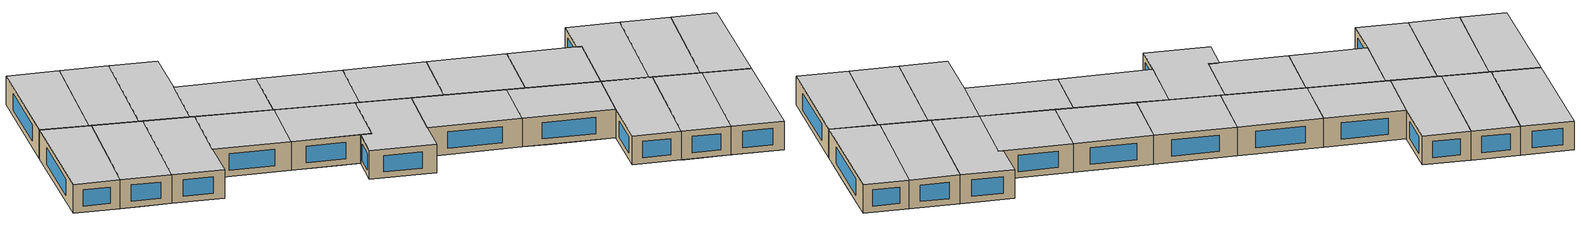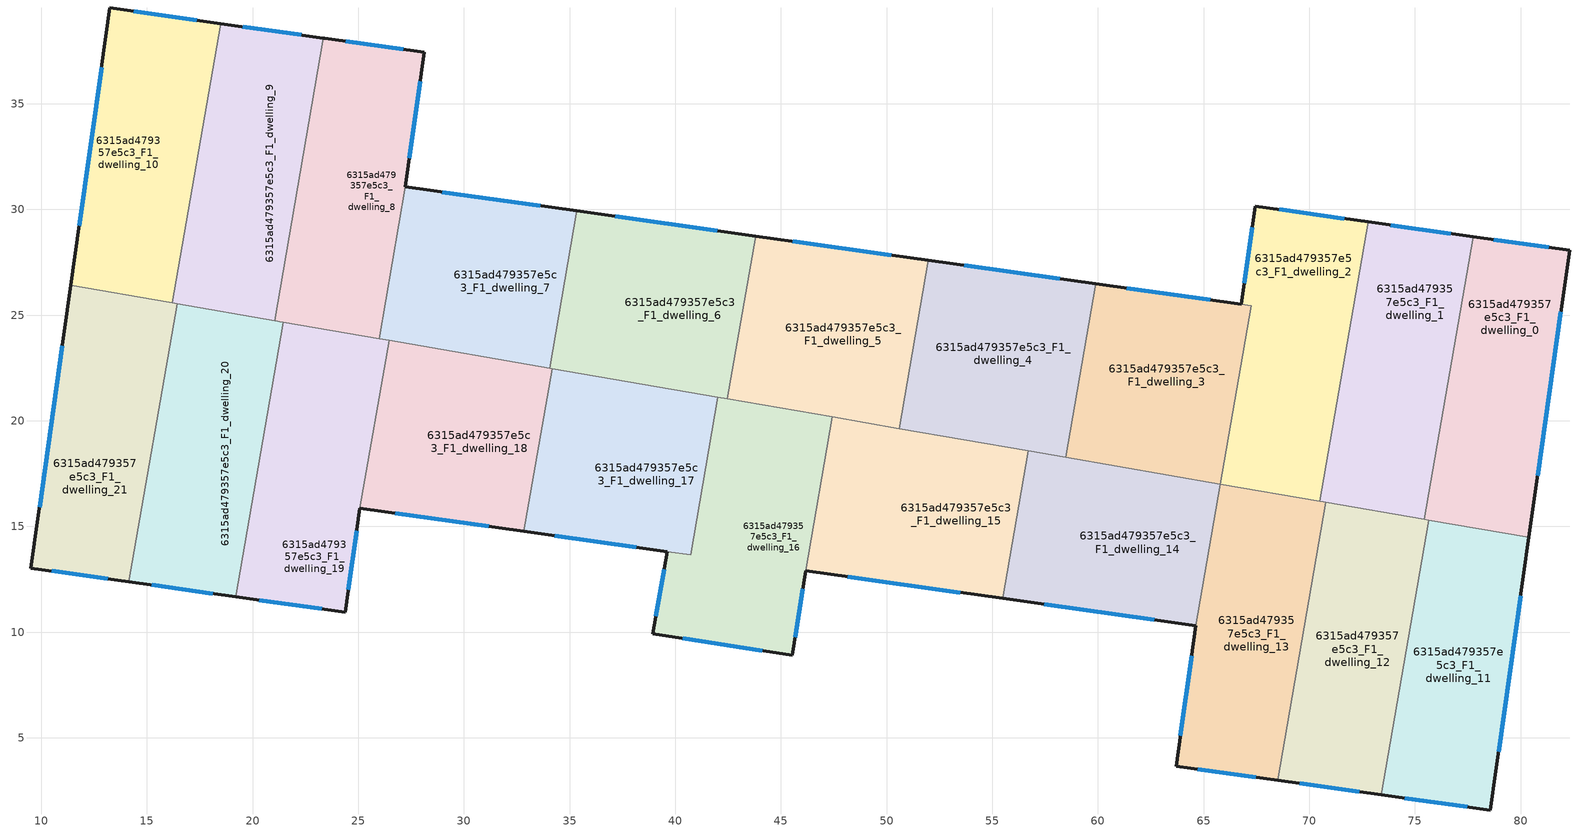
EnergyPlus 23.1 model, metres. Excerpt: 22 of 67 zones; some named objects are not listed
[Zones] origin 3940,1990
6315ad479357e5c3_F1_dwelling_0
 floor to 6315ad479357e5c3_F0_dwelling_3 (EU_floor_Construction): 82.32,28.07 81.33,21.08 76.59,21.9 77.76,28.71 z3
 floor to 6315ad479357e5c3_F0_dwelling_1 (EU_floor_Construction): 81.33,21.08 80.4,14.48 75.76,15.28 75.78,15.41 75.47,15.46 76.59,21.9 z3
 floor to 6315ad479357e5c3_F0_dwelling_2 (EU_floor_Construction): 75.78,15.41 75.77,15.33 75.76,15.28 75.45,15.33 75.47,15.46 z3
 wall outside (EU_wall_Construction): 80.4,14.48 82.32,28.07 77.76,28.71 z3:6
 wall to 6315ad479357e5c3_F1_dwelling_1 (EU_wall_Construction): 77.76,28.71 75.45,15.33 z3:6
 wall to 6315ad479357e5c3_F1_dwelling_11 (EU_wall_Construction): 75.66,15.3 80.4,14.48 z3:6
 wall to 6315ad479357e5c3_F1_dwelling_12 (EU_wall_Construction): 75.45,15.33 75.66,15.3 z3:6
 window (EU_Window_Construction): 81.34,28.21 78.74,28.57 / 80.81,17.39 81.91,25.16 z3.64:5.36
 ceiling to 6315ad479357e5c3_F2_dwelling_0 (EU_floor_Construction): 80.4,14.48 82.32,28.07 77.76,28.71 75.45,15.33 z6
6315ad479357e5c3_F1_dwelling_1
 floor to 6315ad479357e5c3_F0_dwelling_3 (EU_floor_Construction): 77.76,28.71 76.59,21.9 72.28,22.65 73.43,29.32 z3
 floor to 6315ad479357e5c3_F0_dwelling_1 (EU_floor_Construction): 76.59,21.9 75.47,15.46 71.16,16.2 72.28,22.65 z3
 floor to 6315ad479357e5c3_F0_dwelling_5 (EU_floor_Construction): 73.43,29.32 71.16,16.21 71.13,16.08 70.78,16.14 70.7,16.16 70.66,16.16 70.51,16.19 72.8,29.41 z3
 floor to 6315ad479357e5c3_F0_dwelling_2 (EU_floor_Construction): 75.47,15.46 75.45,15.33 71.13,16.08 71.16,16.2 z3
 wall outside (EU_wall_Construction): 77.76,28.71 72.8,29.41 z3:6
 wall to 6315ad479357e5c3_F1_dwelling_2 (EU_wall_Construction): 72.8,29.41 70.51,16.19 z3:6
 wall to 6315ad479357e5c3_F1_dwelling_12 (EU_wall_Construction): 70.78,16.14 75.45,15.33 z3:6
 wall to 6315ad479357e5c3_F1_dwelling_13 (EU_wall_Construction): 70.51,16.19 70.66,16.16 70.78,16.14 z3:6
 window (EU_Window_Construction): 76.7,28.86 73.86,29.26 z3.64:5.36
 ceiling to 6315ad479357e5c3_F2_dwelling_1 (EU_floor_Construction): 75.45,15.33 77.76,28.71 72.8,29.41 70.51,16.19 70.66,16.16 z6
6315ad479357e5c3_F1_dwelling_10
 floor to 6315ad479357e5c3_F0_dwelling_22 (EU_floor_Construction): 17.08,39 14.8,25.82 11.4,26.41 13.25,39.53 z3
 floor to 6315ad479357e5c3_F0_dwelling_21 (EU_floor_Construction): 18.48,38.8 16.2,25.58 16.05,25.61 14.8,25.82 17.08,39 z3
 wall outside (EU_wall_Construction): 18.48,38.8 13.25,39.53 11.4,26.41 z3:6
 wall to 6315ad479357e5c3_F1_dwelling_9 (EU_wall_Construction): 16.2,25.58 18.48,38.8 z3:6
 wall to 6315ad479357e5c3_F1_dwelling_21 (EU_wall_Construction): 11.4,26.41 16.05,25.61 16.2,25.58 z3:6
 window (EU_Window_Construction): 12.85,36.72 11.8,29.22 / 17.36,38.96 14.37,39.38 z3.64:5.36
 ceiling to 6315ad479357e5c3_F2_dwelling_10 (EU_floor_Construction): 16.2,25.58 18.48,38.8 13.25,39.53 11.4,26.41 16.05,25.61 z6
6315ad479357e5c3_F1_dwelling_11
 floor to 6315ad479357e5c3_F0_dwelling_2 (EU_floor_Construction): 75.76,15.28 73.52,2.29 73.41,2.3 75.66,15.3 z3
 floor to 6315ad479357e5c3_F0_dwelling_1 (EU_floor_Construction): 80.4,14.48 80.37,14.32 75.73,15.12 75.76,15.28 z3
 floor adiabatic (EU_floor_Construction): 80.4,14.48 78.57,1.58 73.52,2.29 75.76,15.28 75.73,15.12 80.37,14.32 z3
 wall outside (EU_wall_Construction): 73.41,2.3 78.57,1.58 80.4,14.48 z3:6
 wall to 6315ad479357e5c3_F1_dwelling_12 (EU_wall_Construction): 75.66,15.3 73.41,2.3 z3:6
 window (EU_Window_Construction): 78.96,4.34 80.01,11.72 / 74.52,2.15 77.47,1.74 z3.64:5.36
 ceiling to 6315ad479357e5c3_F2_dwelling_11 (EU_floor_Construction): 78.57,1.58 80.4,14.48 75.66,15.3 73.41,2.3 z6
6315ad479357e5c3_F1_dwelling_12
 floor to 6315ad479357e5c3_F0_dwelling_2 (EU_floor_Construction): 75.66,15.3 73.41,2.3 68.87,2.94 71.13,16.06 71.13,16.08 z3
 floor to 6315ad479357e5c3_F0_dwelling_4 (EU_floor_Construction): 71.13,16.06 68.87,2.94 68.51,2.99 70.78,16.12 z3
 wall outside (EU_wall_Construction): 68.51,2.99 73.41,2.3 z3:6
 wall to 6315ad479357e5c3_F1_dwelling_13 (EU_wall_Construction): 70.78,16.14 68.51,2.99 z3:6
 window (EU_Window_Construction): 69.56,2.84 72.36,2.45 z3.64:5.36
 ceiling to 6315ad479357e5c3_F2_dwelling_12 (EU_floor_Construction): 73.41,2.3 75.66,15.3 70.78,16.14 68.51,2.99 z6
6315ad479357e5c3_F1_dwelling_13
 floor to 6315ad479357e5c3_F0_dwelling_4 (EU_floor_Construction): 70.78,16.12 68.51,2.99 63.7,3.66 64.64,10.31 65.36,10.21 66.51,16.86 z3
 floor to 6315ad479357e5c3_F0_dwelling_5 (EU_floor_Construction): 70.78,16.14 70.78,16.12 66.51,16.86 66.52,16.88 70.51,16.19 z3
 floor adiabatic (EU_floor_Construction): 66.52,16.88 66.51,16.86 65.36,10.21 64.64,10.31 65.79,17 z3
 wall outside (EU_wall_Construction): 64.64,10.31 63.7,3.66 68.51,2.99 z3:6
 wall to 6315ad479357e5c3_F1_dwelling_14 (EU_wall_Construction): 65.79,17 64.64,10.31 z3:6
 wall to 6315ad479357e5c3_F1_dwelling_2 (EU_wall_Construction): 70.51,16.19 65.79,17 z3:6
 window (EU_Window_Construction): 64.73,3.52 67.48,3.13 / 64.43,8.88 63.9,5.09 z3.64:5.36
 ceiling to 6315ad479357e5c3_F2_dwelling_13 (EU_floor_Construction): 68.51,2.99 70.78,16.14 65.79,17 64.64,10.31 63.7,3.66 z6
6315ad479357e5c3_F1_dwelling_14
 floor adiabatic (EU_floor_Construction): 65.79,17 64.64,10.31 57.93,11.25 59.13,18.16 z3
 floor to 6315ad479357e5c3_F0_dwelling_8 (EU_floor_Construction): 59.13,18.16 57.93,11.25 55.5,11.59 56.7,18.58 z3
 wall outside (EU_wall_Construction): 55.5,11.59 64.64,10.31 z3:6
 wall to 6315ad479357e5c3_F1_dwelling_15 (EU_wall_Construction): 56.7,18.58 55.5,11.59 z3:6
 wall to 6315ad479357e5c3_F1_dwelling_3 (EU_wall_Construction): 65.79,17 58.48,18.27 z3:6
 wall to 6315ad479357e5c3_F1_dwelling_4 (EU_wall_Construction): 58.48,18.27 56.7,18.58 z3:6
 window (EU_Window_Construction): 57.45,11.32 62.68,10.58 z3.64:5.36
 ceiling to 6315ad479357e5c3_F2_dwelling_14 (EU_floor_Construction): 64.64,10.31 65.79,17 56.7,18.58 55.5,11.59 z6
6315ad479357e5c3_F1_dwelling_15
 floor to 6315ad479357e5c3_F0_dwelling_8 (EU_floor_Construction): 56.7,18.58 55.5,11.59 49.84,12.39 51.08,19.55 z3
 floor adiabatic (EU_floor_Construction): 51.08,19.55 49.84,12.39 46.16,12.9 47.42,20.18 z3
 wall outside (EU_wall_Construction): 46.16,12.9 55.5,11.59 z3:6
 wall to 6315ad479357e5c3_F1_dwelling_16 (EU_wall_Construction): 47.42,20.18 46.16,12.9 z3:6
 wall to 6315ad479357e5c3_F1_dwelling_4 (EU_wall_Construction): 56.7,18.58 50.6,19.63 z3:6
 wall to 6315ad479357e5c3_F1_dwelling_5 (EU_wall_Construction): 50.6,19.63 47.42,20.18 z3:6
 window (EU_Window_Construction): 48.16,12.62 53.5,11.87 z3.64:5.36
 ceiling to 6315ad479357e5c3_F2_dwelling_15 (EU_floor_Construction): 55.5,11.59 56.7,18.58 47.42,20.18 46.16,12.9 z6
6315ad479357e5c3_F1_dwelling_16
 floor to 6315ad479357e5c3_F0_dwelling_10 (EU_floor_Construction): 47.31,19.5 46.16,12.9 45.53,8.91 41.98,9.45 43.83,20.11 z3
 floor to 6315ad479357e5c3_F0_dwelling_12 (EU_floor_Construction): 43.81,20.03 41.98,9.45 38.94,9.92 39.62,13.81 40.72,13.66 41.88,20.36 z3
 floor to 6315ad479357e5c3_F0_dwelling_11 (EU_floor_Construction): 47.42,20.18 47.31,19.5 43.83,20.11 43.94,20.78 z3
 floor to 6315ad479357e5c3_F0_dwelling_13 (EU_floor_Construction): 43.94,20.78 43.81,20.03 41.88,20.36 42.01,21.12 z3
 wall outside (EU_wall_Construction): 39.62,13.81 38.94,9.92 45.53,8.91 46.16,12.9 z3:6
 wall to 6315ad479357e5c3_F1_dwelling_17 (EU_wall_Construction): 42.01,21.12 40.72,13.66 39.62,13.81 z3:6
 wall to 6315ad479357e5c3_F1_dwelling_5 (EU_wall_Construction): 47.42,20.18 42.47,21.04 z3:6
 wall to 6315ad479357e5c3_F1_dwelling_6 (EU_wall_Construction): 42.47,21.04 42.01,21.12 z3:6
 window (EU_Window_Construction): 45.67,9.77 46.03,12.05 / 40.35,9.7 44.12,9.13 / 39.48,12.98 39.09,10.75 z3.64:5.36
 ceiling to 6315ad479357e5c3_F2_dwelling_16 (EU_floor_Construction): 45.53,8.91 46.16,12.9 47.42,20.18 42.01,21.12 40.72,13.66 39.62,13.81 38.94,9.92 z6
6315ad479357e5c3_F1_dwelling_17
 floor to 6315ad479357e5c3_F0_dwelling_12 (EU_floor_Construction): 41.88,20.36 40.72,13.66 35.36,14.41 36.55,21.29 z3
 floor to 6315ad479357e5c3_F0_dwelling_14 (EU_floor_Construction): 36.65,21.86 35.36,14.41 32.84,14.77 34.14,22.29 z3
 floor to 6315ad479357e5c3_F0_dwelling_15 (EU_floor_Construction): 36.68,22.04 36.65,21.86 34.14,22.29 34.17,22.47 z3
 floor to 6315ad479357e5c3_F0_dwelling_13 (EU_floor_Construction): 42.01,21.12 41.88,20.36 36.55,21.29 36.68,22.04 z3
 wall outside (EU_wall_Construction): 32.84,14.77 39.62,13.81 z3:6
 wall to 6315ad479357e5c3_F1_dwelling_18 (EU_wall_Construction): 34.17,22.47 32.84,14.77 z3:6
 wall to 6315ad479357e5c3_F1_dwelling_6 (EU_wall_Construction): 42.01,21.12 34.17,22.47 z3:6
 window (EU_Window_Construction): 34.29,14.56 38.17,14.02 z3.64:5.36
 ceiling to 6315ad479357e5c3_F2_dwelling_17 (EU_floor_Construction): 40.72,13.66 42.01,21.12 34.17,22.47 32.84,14.77 z6
6315ad479357e5c3_F1_dwelling_18
 floor to 6315ad479357e5c3_F0_dwelling_14 (EU_floor_Construction): 34.14,22.29 32.84,14.77 27.26,15.55 28.59,23.25 z3
 floor to 6315ad479357e5c3_F0_dwelling_16 (EU_floor_Construction): 28.57,23.13 27.26,15.55 25.08,15.86 26.41,23.51 z3
 floor to 6315ad479357e5c3_F0_dwelling_15 (EU_floor_Construction): 34.17,22.47 34.14,22.29 28.59,23.25 28.63,23.43 z3
 floor to 6315ad479357e5c3_F0_dwelling_17 (EU_floor_Construction): 28.63,23.43 28.57,23.13 26.41,23.51 26.46,23.81 z3
 wall outside (EU_wall_Construction): 25.08,15.86 32.84,14.77 z3:6
 wall to 6315ad479357e5c3_F1_dwelling_19 (EU_wall_Construction): 26.46,23.81 25.08,15.86 z3:6
 wall to 6315ad479357e5c3_F1_dwelling_7 (EU_wall_Construction): 34.05,22.49 26.46,23.81 z3:6
 wall to 6315ad479357e5c3_F1_dwelling_6 (EU_wall_Construction): 34.17,22.47 34.05,22.49 z3:6
 window (EU_Window_Construction): 26.74,15.62 31.18,15 z3.64:5.36
 ceiling to 6315ad479357e5c3_F2_dwelling_18 (EU_floor_Construction): 32.84,14.77 34.17,22.47 26.46,23.81 25.08,15.86 z6
6315ad479357e5c3_F1_dwelling_19
 floor to 6315ad479357e5c3_F0_dwelling_16 (EU_floor_Construction): 26.41,23.51 25.08,15.86 24.39,10.94 20.72,11.46 22.91,24.11 z3
 floor to 6315ad479357e5c3_F0_dwelling_18 (EU_floor_Construction): 22.96,24.41 20.72,11.46 19.2,11.67 21.44,24.67 z3
 floor to 6315ad479357e5c3_F0_dwelling_17 (EU_floor_Construction): 26.46,23.81 26.41,23.51 22.91,24.11 22.96,24.41 z3
 wall outside (EU_wall_Construction): 19.2,11.67 24.39,10.94 25.08,15.86 z3:6
 wall to 6315ad479357e5c3_F1_dwelling_20 (EU_wall_Construction): 21.44,24.67 19.2,11.67 z3:6
 wall to 6315ad479357e5c3_F1_dwelling_8 (EU_wall_Construction): 25.99,23.89 21.44,24.67 z3:6
 wall to 6315ad479357e5c3_F1_dwelling_7 (EU_wall_Construction): 26.46,23.81 25.99,23.89 z3:6
 window (EU_Window_Construction): 20.31,11.52 23.27,11.1 / 24.54,12 24.93,14.8 z3.64:5.36
 ceiling to 6315ad479357e5c3_F2_dwelling_19 (EU_floor_Construction): 24.39,10.94 25.08,15.86 26.46,23.81 21.44,24.67 19.2,11.67 z6
6315ad479357e5c3_F1_dwelling_2
 floor to 6315ad479357e5c3_F0_dwelling_5 (EU_floor_Construction): 72.8,29.41 70.51,16.19 66.52,16.88 66.53,16.93 67.98,25.36 66.78,25.53 67.44,30.16 z3
 floor to 6315ad479357e5c3_F0_dwelling_7 (EU_floor_Construction): 67.98,25.35 66.67,17.78 65.95,17.91 67.25,25.46 66.82,25.52 z3
 floor to 6315ad479357e5c3_F0_dwelling_6 (EU_floor_Construction): 66.67,17.78 66.53,16.93 66.52,16.88 65.79,17 65.95,17.91 z3
 wall outside (EU_wall_Construction): 72.8,29.41 67.44,30.16 66.78,25.53 z3:6
 wall to 6315ad479357e5c3_F1_dwelling_3 (EU_wall_Construction): 66.78,25.53 67.25,25.46 65.79,17 z3:6
 window (EU_Window_Construction): 71.65,29.57 68.58,30 / 67.3,29.17 66.92,26.52 z3.64:5.36
 ceiling to 6315ad479357e5c3_F2_dwelling_2 (EU_floor_Construction): 70.51,16.19 72.8,29.41 67.44,30.16 66.78,25.53 67.25,25.46 65.79,17 z6
6315ad479357e5c3_F1_dwelling_20
 floor to 6315ad479357e5c3_F0_dwelling_18 (EU_floor_Construction): 21.3,24.7 21.44,24.67 19.2,11.67 16.07,12.11 18.34,25.21 z3
 floor to 6315ad479357e5c3_F0_dwelling_20 (EU_floor_Construction): 17.63,21.15 16.07,12.11 14.15,12.38 15.72,21.48 z3
 floor to 6315ad479357e5c3_F0_dwelling_21 (EU_floor_Construction): 18.34,25.21 17.63,21.15 15.72,21.48 16.42,25.54 z3
 wall outside (EU_wall_Construction): 14.15,12.38 19.2,11.67 z3:6
 wall to 6315ad479357e5c3_F1_dwelling_21 (EU_wall_Construction): 16.42,25.54 14.15,12.38 z3:6
 wall to 6315ad479357e5c3_F1_dwelling_9 (EU_wall_Construction): 21.04,24.74 16.42,25.54 z3:6
 wall to 6315ad479357e5c3_F1_dwelling_8 (EU_wall_Construction): 21.44,24.67 21.3,24.7 21.09,24.73 21.04,24.74 z3:6
 window (EU_Window_Construction): 15.23,12.23 18.11,11.82 z3.64:5.36
 ceiling to 6315ad479357e5c3_F2_dwelling_20 (EU_floor_Construction): 19.2,11.67 21.44,24.67 21.3,24.7 16.42,25.54 14.15,12.38 z6
6315ad479357e5c3_F1_dwelling_21
 floor to 6315ad479357e5c3_F0_dwelling_20 (EU_floor_Construction): 15.72,21.48 14.15,12.38 9.51,13.03 10.83,22.33 z3
 floor to 6315ad479357e5c3_F0_dwelling_22 (EU_floor_Construction): 14.8,25.82 14.1,21.77 10.83,22.33 11.4,26.41 z3
 floor to 6315ad479357e5c3_F0_dwelling_21 (EU_floor_Construction): 16.42,25.54 15.72,21.48 14.1,21.77 14.8,25.82 16.05,25.61 16.2,25.58 z3
 wall outside (EU_wall_Construction): 11.4,26.41 9.51,13.03 14.15,12.38 z3:6
 wall to 6315ad479357e5c3_F1_dwelling_9 (EU_wall_Construction): 16.42,25.54 16.2,25.58 z3:6
 window (EU_Window_Construction): 10.51,12.89 13.16,12.52 / 11,23.54 9.92,15.9 z3.64:5.36
 ceiling to 6315ad479357e5c3_F2_dwelling_21 (EU_floor_Construction): 14.15,12.38 16.42,25.54 11.4,26.41 9.51,13.03 z6
6315ad479357e5c3_F1_dwelling_3
 floor to 6315ad479357e5c3_F0_dwelling_7 (EU_floor_Construction): 67.25,25.46 65.94,17.91 59.28,19.06 60.55,26.4 66.78,25.53 66.82,25.52 z3
 floor to 6315ad479357e5c3_F0_dwelling_6 (EU_floor_Construction): 65.94,17.91 65.79,17 59.13,18.16 59.28,19.06 z3
 floor to 6315ad479357e5c3_F0_dwelling_9 (EU_floor_Construction): 60.55,26.4 59.22,18.7 58.57,18.81 59.9,26.49 z3
 floor to 6315ad479357e5c3_F0_dwelling_8 (EU_floor_Construction): 59.22,18.69 59.13,18.16 58.48,18.27 58.57,18.81 z3
 wall outside (EU_wall_Construction): 66.78,25.53 59.9,26.49 z3:6
 wall to 6315ad479357e5c3_F1_dwelling_4 (EU_wall_Construction): 59.9,26.49 58.48,18.27 z3:6
 window (EU_Window_Construction): 65.31,25.73 61.37,26.28 z3.64:5.36
 ceiling to 6315ad479357e5c3_F2_dwelling_3 (EU_floor_Construction): 65.79,17 67.25,25.46 59.9,26.49 58.48,18.27 z6
6315ad479357e5c3_F1_dwelling_4
 floor adiabatic (EU_floor_Construction): 59.9,26.49 58.57,18.81 51.17,20.09 52.46,27.53 z3
 floor to 6315ad479357e5c3_F0_dwelling_8 (EU_floor_Construction): 58.57,18.81 58.48,18.27 51.08,19.55 51.17,20.09 z3
 floor to 6315ad479357e5c3_F0_dwelling_11 (EU_floor_Construction): 52.46,27.53 51.08,19.55 50.6,19.63 51.98,27.6 z3
 wall outside (EU_wall_Construction): 59.9,26.49 51.98,27.6 z3:6
 wall to 6315ad479357e5c3_F1_dwelling_5 (EU_wall_Construction): 51.98,27.6 50.6,19.63 z3:6
 window (EU_Window_Construction): 58.2,26.73 53.68,27.36 z3.64:5.36
 ceiling to 6315ad479357e5c3_F2_dwelling_4 (EU_floor_Construction): 58.48,18.27 59.9,26.49 51.98,27.6 50.6,19.63 z6
6315ad479357e5c3_F1_dwelling_5
 floor to 6315ad479357e5c3_F0_dwelling_11 (EU_floor_Construction): 51.98,27.6 50.6,19.63 43.94,20.78 45.28,28.54 z3
 floor to 6315ad479357e5c3_F0_dwelling_13 (EU_floor_Construction): 45.28,28.54 43.94,20.78 42.47,21.04 43.8,28.74 z3
 wall outside (EU_wall_Construction): 51.98,27.6 43.8,28.74 z3:6
 wall to 6315ad479357e5c3_F1_dwelling_6 (EU_wall_Construction): 43.8,28.74 42.47,21.04 z3:6
 window (EU_Window_Construction): 50.23,27.84 45.56,28.5 z3.64:5.36
 ceiling to 6315ad479357e5c3_F2_dwelling_5 (EU_floor_Construction): 50.6,19.63 51.98,27.6 43.8,28.74 42.47,21.04 z6
6315ad479357e5c3_F1_dwelling_6
 floor to 6315ad479357e5c3_F0_dwelling_13 (EU_floor_Construction): 43.8,28.74 42.47,21.04 36.68,22.04 37.98,29.56 z3
 floor to 6315ad479357e5c3_F0_dwelling_15 (EU_floor_Construction): 37.98,29.56 36.68,22.04 34.05,22.49 35.34,29.93 z3
 wall outside (EU_wall_Construction): 43.8,28.74 35.34,29.93 z3:6
 wall to 6315ad479357e5c3_F1_dwelling_7 (EU_wall_Construction): 35.34,29.93 34.05,22.49 z3:6
 window (EU_Window_Construction): 41.99,29 37.15,29.68 z3.64:5.36
 ceiling to 6315ad479357e5c3_F2_dwelling_6 (EU_floor_Construction): 42.47,21.04 43.8,28.74 35.34,29.93 34.05,22.49 z6
6315ad479357e5c3_F1_dwelling_7
 floor to 6315ad479357e5c3_F0_dwelling_17 (EU_floor_Construction): 29.88,30.69 28.63,23.43 25.99,23.89 27.23,31.07 z3
 floor adiabatic (EU_floor_Construction): 35.34,29.93 34.05,22.49 28.63,23.43 29.88,30.69 z3
 wall outside (EU_wall_Construction): 35.34,29.93 27.23,31.07 z3:6
 wall to 6315ad479357e5c3_F1_dwelling_8 (EU_wall_Construction): 27.23,31.07 25.99,23.89 z3:6
 window (EU_Window_Construction): 33.6,30.17 28.97,30.82 z3.64:5.36
 ceiling to 6315ad479357e5c3_F2_dwelling_7 (EU_floor_Construction): 34.05,22.49 35.34,29.93 27.23,31.07 25.99,23.89 z6
6315ad479357e5c3_F1_dwelling_8
 floor to 6315ad479357e5c3_F0_dwelling_17 (EU_floor_Construction): 28.13,37.44 27.23,31.07 25.99,23.89 22.96,24.41 25.28,37.84 z3
 floor to 6315ad479357e5c3_F0_dwelling_19 (EU_floor_Construction): 25.28,37.84 22.97,24.51 21.06,24.84 23.35,38.11 23.4,38.11 z3
 floor to 6315ad479357e5c3_F0_dwelling_18 (EU_floor_Construction): 22.97,24.51 22.96,24.41 21.44,24.67 21.3,24.7 21.04,24.74 21.06,24.84 z3
 wall outside (EU_wall_Construction): 27.23,31.07 28.13,37.44 23.4,38.11 23.35,38.11 z3:6
 wall to 6315ad479357e5c3_F1_dwelling_9 (EU_wall_Construction): 23.35,38.11 21.04,24.74 z3:6
 window (EU_Window_Construction): 27.12,37.59 24.42,37.96 / 27.42,32.43 27.94,36.08 z3.64:5.36
 ceiling to 6315ad479357e5c3_F2_dwelling_8 (EU_floor_Construction): 25.99,23.89 27.23,31.07 28.13,37.44 23.4,38.11 23.35,38.11 21.04,24.74 21.09,24.73 z6
6315ad479357e5c3_F1_dwelling_9
 floor to 6315ad479357e5c3_F0_dwelling_21 (EU_floor_Construction): 20.63,38.5 18.36,25.38 18.35,25.3 18.34,25.23 18.34,25.21 16.2,25.58 18.48,38.8 z3
 floor to 6315ad479357e5c3_F0_dwelling_19 (EU_floor_Construction): 23.35,38.11 21.06,24.84 18.35,25.3 18.36,25.38 20.63,38.5 z3
 floor to 6315ad479357e5c3_F0_dwelling_18 (EU_floor_Construction): 21.06,24.84 21.04,24.74 18.34,25.21 18.34,25.23 18.36,25.3 z3
 wall outside (EU_wall_Construction): 23.35,38.11 18.48,38.8 z3:6
 window (EU_Window_Construction): 22.31,38.26 19.53,38.65 z3.64:5.36
 ceiling to 6315ad479357e5c3_F2_dwelling_9 (EU_floor_Construction): 21.04,24.74 23.35,38.11 18.48,38.8 16.2,25.58 z6
[Building]
EU S2 Campaign: North Axis=0; Terrain=City; Solar Distribution=FullExterior
[Site:Location]
Yerevan-Zvartnots.Intl.AP: Latitude=40.15; Longitude=44.383; Time Zone=4; Elevation=854
[SizingPeriod:WeatherFileDays]
AnnualSizingPeriod: Begin Month=1; Begin Day of Month=1; End Month=12; End Day of Month=31; Day of Week for Start Day=Monday; Use Weather File Daylight Saving Period=No; Use Weather File Rain and Snow Indicators=No
[MATERIAL]
EU_InternalMass_Material: Roughness=MediumRough; Thickness=0.1; Conductivity=1; Density=1800; Specific Heat=900; Thermal Absorptance=0.9; Solar Absorptance=0.7; Visible Absorptance=0.7
[MATERIAL:NOMASS] Roughness=MediumRough; Thermal Absorptance=0.9; Solar Absorptance=0.7; Visible Absorptance=0.7
Name | Thermal Resistance
EU_wall_NoMass | 1.05043
EU_floor_NoMass | 0.478065
[WINDOWMATERIAL:SIMPLEGLAZINGSYSTEM]
EU_Window_SimpleGlazing: UFactor=2.5566; Solar Heat Gain Coefficient=0.75; Visible Transmittance=0.75
[CONSTRUCTION]
EU_wall_Construction: EU_wall_NoMass
EU_floor_Construction: EU_floor_NoMass
EU_Window_Construction: EU_Window_SimpleGlazing
EU_InternalMass_Construction: EU_InternalMass_Material
[ZONE] Type=1; Multiplier=1; Ceiling Height=autocalculate; Floor Area=autocalculate; Part of Total Floor Area=Yes
Name | Volume
6315ad479357e5c3_F1_dwelling_0 | 196.947
6315ad479357e5c3_F1_dwelling_1 | 202.979
6315ad479357e5c3_F1_dwelling_10 | 202.977
6315ad479357e5c3_F1_dwelling_11 | 196.965
6315ad479357e5c3_F1_dwelling_12 | 196.924
6315ad479357e5c3_F1_dwelling_13 | 201.777
6315ad479357e5c3_F1_dwelling_14 | 192.083
6315ad479357e5c3_F1_dwelling_15 | 204.435
6315ad479357e5c3_F1_dwelling_16 | 202.708
6315ad479357e5c3_F1_dwelling_17 | 183.665
6315ad479357e5c3_F1_dwelling_18 | 186.657
6315ad479357e5c3_F1_dwelling_19 | 201.273
6315ad479357e5c3_F1_dwelling_2 | 199.431
6315ad479357e5c3_F1_dwelling_20 | 202.873
6315ad479357e5c3_F1_dwelling_21 | 196.958
6315ad479357e5c3_F1_dwelling_3 | 188.371
6315ad479357e5c3_F1_dwelling_4 | 196.907
6315ad479357e5c3_F1_dwelling_5 | 196.919
6315ad479357e5c3_F1_dwelling_6 | 196.946
6315ad479357e5c3_F1_dwelling_7 | 182.026
6315ad479357e5c3_F1_dwelling_8 | 203.714
6315ad479357e5c3_F1_dwelling_9 | 199.029
[INTERNALMASS] Construction=EU_InternalMass_Construction
Name | Zone or ZoneList | Surface Area
6315ad479357e5c3_F1_dwelling_0_EU_InternalMass | 6315ad479357e5c3_F1_dwelling_0 | 65.6491
6315ad479357e5c3_F1_dwelling_1_EU_InternalMass | 6315ad479357e5c3_F1_dwelling_1 | 67.6561
6315ad479357e5c3_F1_dwelling_2_EU_InternalMass | 6315ad479357e5c3_F1_dwelling_2 | 66.4891
6315ad479357e5c3_F1_dwelling_3_EU_InternalMass | 6315ad479357e5c3_F1_dwelling_3 | 62.7889
6315ad479357e5c3_F1_dwelling_4_EU_InternalMass | 6315ad479357e5c3_F1_dwelling_4 | 65.6358
6315ad479357e5c3_F1_dwelling_5_EU_InternalMass | 6315ad479357e5c3_F1_dwelling_5 | 65.6398
6315ad479357e5c3_F1_dwelling_6_EU_InternalMass | 6315ad479357e5c3_F1_dwelling_6 | 65.6489
6315ad479357e5c3_F1_dwelling_7_EU_InternalMass | 6315ad479357e5c3_F1_dwelling_7 | 60.6752
6315ad479357e5c3_F1_dwelling_8_EU_InternalMass | 6315ad479357e5c3_F1_dwelling_8 | 67.9028
6315ad479357e5c3_F1_dwelling_9_EU_InternalMass | 6315ad479357e5c3_F1_dwelling_9 | 66.3422
6315ad479357e5c3_F1_dwelling_10_EU_InternalMass | 6315ad479357e5c3_F1_dwelling_10 | 67.6618
6315ad479357e5c3_F1_dwelling_11_EU_InternalMass | 6315ad479357e5c3_F1_dwelling_11 | 65.6547
6315ad479357e5c3_F1_dwelling_12_EU_InternalMass | 6315ad479357e5c3_F1_dwelling_12 | 65.6413
6315ad479357e5c3_F1_dwelling_13_EU_InternalMass | 6315ad479357e5c3_F1_dwelling_13 | 67.2591
6315ad479357e5c3_F1_dwelling_14_EU_InternalMass | 6315ad479357e5c3_F1_dwelling_14 | 64.0278
6315ad479357e5c3_F1_dwelling_15_EU_InternalMass | 6315ad479357e5c3_F1_dwelling_15 | 68.1452
6315ad479357e5c3_F1_dwelling_16_EU_InternalMass | 6315ad479357e5c3_F1_dwelling_16 | 67.5709
6315ad479357e5c3_F1_dwelling_17_EU_InternalMass | 6315ad479357e5c3_F1_dwelling_17 | 61.2215
6315ad479357e5c3_F1_dwelling_18_EU_InternalMass | 6315ad479357e5c3_F1_dwelling_18 | 62.2188
6315ad479357e5c3_F1_dwelling_19_EU_InternalMass | 6315ad479357e5c3_F1_dwelling_19 | 67.0897
6315ad479357e5c3_F1_dwelling_20_EU_InternalMass | 6315ad479357e5c3_F1_dwelling_20 | 67.6258
6315ad479357e5c3_F1_dwelling_21_EU_InternalMass | 6315ad479357e5c3_F1_dwelling_21 | 65.6527
[OTHEREQUIPMENT] Fuel Type=Electricity; Design Level Calculation Method=Watts/Area; Power per Zone Floor Area=1; Fraction Latent=0; Fraction Radiant=0; Fraction Lost=0; Carbon Dioxide Generation Rate=0; EndUse Subcategory=EU_Step8_InternalGains
Name | Zone or ZoneList or Space or SpaceList | Schedule
EU_Step8_InternalGain_6315ad479357e5c3_F1_dwelling_0_f000 | 6315ad479357e5c3_F1_dwelling_0 | EU_Step8_GainSchedule_6315ad479357e5c3_F1_dwelling_0_f000
EU_Step8_InternalGain_6315ad479357e5c3_F1_dwelling_1_f000 | 6315ad479357e5c3_F1_dwelling_1 | EU_Step8_GainSchedule_6315ad479357e5c3_F1_dwelling_1_f000
EU_Step8_InternalGain_6315ad479357e5c3_F1_dwelling_2_f000 | 6315ad479357e5c3_F1_dwelling_2 | EU_Step8_GainSchedule_6315ad479357e5c3_F1_dwelling_2_f000
EU_Step8_InternalGain_6315ad479357e5c3_F1_dwelling_3_f000 | 6315ad479357e5c3_F1_dwelling_3 | EU_Step8_GainSchedule_6315ad479357e5c3_F1_dwelling_3_f000
EU_Step8_InternalGain_6315ad479357e5c3_F1_dwelling_4_f000 | 6315ad479357e5c3_F1_dwelling_4 | EU_Step8_GainSchedule_6315ad479357e5c3_F1_dwelling_4_f000
EU_Step8_InternalGain_6315ad479357e5c3_F1_dwelling_5_f000 | 6315ad479357e5c3_F1_dwelling_5 | EU_Step8_GainSchedule_6315ad479357e5c3_F1_dwelling_5_f000
EU_Step8_InternalGain_6315ad479357e5c3_F1_dwelling_6_f000 | 6315ad479357e5c3_F1_dwelling_6 | EU_Step8_GainSchedule_6315ad479357e5c3_F1_dwelling_6_f000
EU_Step8_InternalGain_6315ad479357e5c3_F1_dwelling_7_f000 | 6315ad479357e5c3_F1_dwelling_7 | EU_Step8_GainSchedule_6315ad479357e5c3_F1_dwelling_7_f000
EU_Step8_InternalGain_6315ad479357e5c3_F1_dwelling_8_f000 | 6315ad479357e5c3_F1_dwelling_8 | EU_Step8_GainSchedule_6315ad479357e5c3_F1_dwelling_8_f000
EU_Step8_InternalGain_6315ad479357e5c3_F1_dwelling_9_f000 | 6315ad479357e5c3_F1_dwelling_9 | EU_Step8_GainSchedule_6315ad479357e5c3_F1_dwelling_9_f000
EU_Step8_InternalGain_6315ad479357e5c3_F1_dwelling_10_f000 | 6315ad479357e5c3_F1_dwelling_10 | EU_Step8_GainSchedule_6315ad479357e5c3_F1_dwelling_10_f000
EU_Step8_InternalGain_6315ad479357e5c3_F1_dwelling_11_f000 | 6315ad479357e5c3_F1_dwelling_11 | EU_Step8_GainSchedule_6315ad479357e5c3_F1_dwelling_11_f000
EU_Step8_InternalGain_6315ad479357e5c3_F1_dwelling_12_f000 | 6315ad479357e5c3_F1_dwelling_12 | EU_Step8_GainSchedule_6315ad479357e5c3_F1_dwelling_12_f000
EU_Step8_InternalGain_6315ad479357e5c3_F1_dwelling_13_f000 | 6315ad479357e5c3_F1_dwelling_13 | EU_Step8_GainSchedule_6315ad479357e5c3_F1_dwelling_13_f000
EU_Step8_InternalGain_6315ad479357e5c3_F1_dwelling_14_f000 | 6315ad479357e5c3_F1_dwelling_14 | EU_Step8_GainSchedule_6315ad479357e5c3_F1_dwelling_14_f000
EU_Step8_InternalGain_6315ad479357e5c3_F1_dwelling_15_f000 | 6315ad479357e5c3_F1_dwelling_15 | EU_Step8_GainSchedule_6315ad479357e5c3_F1_dwelling_15_f000
EU_Step8_InternalGain_6315ad479357e5c3_F1_dwelling_16_f000 | 6315ad479357e5c3_F1_dwelling_16 | EU_Step8_GainSchedule_6315ad479357e5c3_F1_dwelling_16_f000
EU_Step8_InternalGain_6315ad479357e5c3_F1_dwelling_17_f000 | 6315ad479357e5c3_F1_dwelling_17 | EU_Step8_GainSchedule_6315ad479357e5c3_F1_dwelling_17_f000
EU_Step8_InternalGain_6315ad479357e5c3_F1_dwelling_18_f000 | 6315ad479357e5c3_F1_dwelling_18 | EU_Step8_GainSchedule_6315ad479357e5c3_F1_dwelling_18_f000
EU_Step8_InternalGain_6315ad479357e5c3_F1_dwelling_19_f000 | 6315ad479357e5c3_F1_dwelling_19 | EU_Step8_GainSchedule_6315ad479357e5c3_F1_dwelling_19_f000
EU_Step8_InternalGain_6315ad479357e5c3_F1_dwelling_20_f000 | 6315ad479357e5c3_F1_dwelling_20 | EU_Step8_GainSchedule_6315ad479357e5c3_F1_dwelling_20_f000
EU_Step8_InternalGain_6315ad479357e5c3_F1_dwelling_21_f000 | 6315ad479357e5c3_F1_dwelling_21 | EU_Step8_GainSchedule_6315ad479357e5c3_F1_dwelling_21_f000
[ZONEVENTILATION:DESIGNFLOWRATE] Schedule=EU_AlwaysOn; Design Flow Rate Calculation Method=AirChanges/Hour; Air Changes per Hour=0.557805; Ventilation Type=Natural; Fan Pressure Rise=0; Fan Total Efficiency=1; Constant Term Coefficient=1; Temperature Term Coefficient=0; Velocity Term Coefficient=0; Velocity Squared Term Coefficient=0; Minimum Indoor Temperature=-100; Maximum Indoor Temperature=100; Delta Temperature=-100; Minimum Outdoor Temperature=-100; Maximum Outdoor Temperature=100; Maximum Wind Speed=40
Name | Zone or ZoneList or Space or SpaceList
EU_ConstantAir_6315ad479357e5c3_F1_dwelling_0 | 6315ad479357e5c3_F1_dwelling_0
EU_ConstantAir_6315ad479357e5c3_F1_dwelling_1 | 6315ad479357e5c3_F1_dwelling_1
EU_ConstantAir_6315ad479357e5c3_F1_dwelling_2 | 6315ad479357e5c3_F1_dwelling_2
EU_ConstantAir_6315ad479357e5c3_F1_dwelling_3 | 6315ad479357e5c3_F1_dwelling_3
EU_ConstantAir_6315ad479357e5c3_F1_dwelling_4 | 6315ad479357e5c3_F1_dwelling_4
EU_ConstantAir_6315ad479357e5c3_F1_dwelling_5 | 6315ad479357e5c3_F1_dwelling_5
EU_ConstantAir_6315ad479357e5c3_F1_dwelling_6 | 6315ad479357e5c3_F1_dwelling_6
EU_ConstantAir_6315ad479357e5c3_F1_dwelling_7 | 6315ad479357e5c3_F1_dwelling_7
EU_ConstantAir_6315ad479357e5c3_F1_dwelling_8 | 6315ad479357e5c3_F1_dwelling_8
EU_ConstantAir_6315ad479357e5c3_F1_dwelling_9 | 6315ad479357e5c3_F1_dwelling_9
EU_ConstantAir_6315ad479357e5c3_F1_dwelling_10 | 6315ad479357e5c3_F1_dwelling_10
EU_ConstantAir_6315ad479357e5c3_F1_dwelling_11 | 6315ad479357e5c3_F1_dwelling_11
EU_ConstantAir_6315ad479357e5c3_F1_dwelling_12 | 6315ad479357e5c3_F1_dwelling_12
EU_ConstantAir_6315ad479357e5c3_F1_dwelling_13 | 6315ad479357e5c3_F1_dwelling_13
EU_ConstantAir_6315ad479357e5c3_F1_dwelling_14 | 6315ad479357e5c3_F1_dwelling_14
EU_ConstantAir_6315ad479357e5c3_F1_dwelling_15 | 6315ad479357e5c3_F1_dwelling_15
EU_ConstantAir_6315ad479357e5c3_F1_dwelling_16 | 6315ad479357e5c3_F1_dwelling_16
EU_ConstantAir_6315ad479357e5c3_F1_dwelling_17 | 6315ad479357e5c3_F1_dwelling_17
EU_ConstantAir_6315ad479357e5c3_F1_dwelling_18 | 6315ad479357e5c3_F1_dwelling_18
EU_ConstantAir_6315ad479357e5c3_F1_dwelling_19 | 6315ad479357e5c3_F1_dwelling_19
EU_ConstantAir_6315ad479357e5c3_F1_dwelling_20 | 6315ad479357e5c3_F1_dwelling_20
EU_ConstantAir_6315ad479357e5c3_F1_dwelling_21 | 6315ad479357e5c3_F1_dwelling_21
[HVACTEMPLATE:ZONE:IDEALLOADSAIRSYSTEM] System Availability Schedule=EU_AlwaysOn; Maximum Heating Supply Air Temperature=50; Minimum Cooling Supply Air Temperature=13; Maximum Heating Supply Air Humidity Ratio=0.0156; Minimum Cooling Supply Air Humidity Ratio=0.0077; Heating Limit=NoLimit; Cooling Limit=NoLimit; Heating Availability Schedule=EU_AlwaysOn; Cooling Availability Schedule=EU_CoolingOff; Dehumidification Control Type=ConstantSensibleHeatRatio; Cooling Sensible Heat Ratio=0.7; Dehumidification Setpoint=60; Humidification Control Type=None; Humidification Setpoint=30; Outdoor Air Method=None; Outdoor Air Flow Rate per Person=0.00944; Outdoor Air Flow Rate per Zone Floor Area=0; Outdoor Air Flow Rate per Zone=0; Demand Controlled Ventilation Type=None; Outdoor Air Economizer Type=NoEconomizer; Heat Recovery Type=None; Sensible Heat Recovery Effectiveness=0.7; Latent Heat Recovery Effectiveness=0.65
Name | Template Thermostat
6315ad479357e5c3_F1_dwelling_0 | EU_HeatOnly_6315ad479357e5c3_F1_dwelling_0
6315ad479357e5c3_F1_dwelling_1 | EU_HeatOnly_6315ad479357e5c3_F1_dwelling_1
6315ad479357e5c3_F1_dwelling_2 | EU_HeatOnly_6315ad479357e5c3_F1_dwelling_2
6315ad479357e5c3_F1_dwelling_3 | EU_HeatOnly_6315ad479357e5c3_F1_dwelling_3
6315ad479357e5c3_F1_dwelling_4 | EU_HeatOnly_6315ad479357e5c3_F1_dwelling_4
6315ad479357e5c3_F1_dwelling_5 | EU_HeatOnly_6315ad479357e5c3_F1_dwelling_5
6315ad479357e5c3_F1_dwelling_6 | EU_HeatOnly_6315ad479357e5c3_F1_dwelling_6
6315ad479357e5c3_F1_dwelling_7 | EU_HeatOnly_6315ad479357e5c3_F1_dwelling_7
6315ad479357e5c3_F1_dwelling_8 | EU_HeatOnly_6315ad479357e5c3_F1_dwelling_8
6315ad479357e5c3_F1_dwelling_9 | EU_HeatOnly_6315ad479357e5c3_F1_dwelling_9
6315ad479357e5c3_F1_dwelling_10 | EU_HeatOnly_6315ad479357e5c3_F1_dwelling_10
6315ad479357e5c3_F1_dwelling_11 | EU_HeatOnly_6315ad479357e5c3_F1_dwelling_11
6315ad479357e5c3_F1_dwelling_12 | EU_HeatOnly_6315ad479357e5c3_F1_dwelling_12
6315ad479357e5c3_F1_dwelling_13 | EU_HeatOnly_6315ad479357e5c3_F1_dwelling_13
6315ad479357e5c3_F1_dwelling_14 | EU_HeatOnly_6315ad479357e5c3_F1_dwelling_14
6315ad479357e5c3_F1_dwelling_15 | EU_HeatOnly_6315ad479357e5c3_F1_dwelling_15
6315ad479357e5c3_F1_dwelling_16 | EU_HeatOnly_6315ad479357e5c3_F1_dwelling_16
6315ad479357e5c3_F1_dwelling_17 | EU_HeatOnly_6315ad479357e5c3_F1_dwelling_17
6315ad479357e5c3_F1_dwelling_18 | EU_HeatOnly_6315ad479357e5c3_F1_dwelling_18
6315ad479357e5c3_F1_dwelling_19 | EU_HeatOnly_6315ad479357e5c3_F1_dwelling_19
6315ad479357e5c3_F1_dwelling_20 | EU_HeatOnly_6315ad479357e5c3_F1_dwelling_20
6315ad479357e5c3_F1_dwelling_21 | EU_HeatOnly_6315ad479357e5c3_F1_dwelling_21
[SIZING:ZONE] Zone Cooling Design Supply Air Temperature Input Method=SupplyAirTemperature; Zone Cooling Design Supply Air Temperature=13; Zone Heating Design Supply Air Temperature Input Method=SupplyAirTemperature; Zone Heating Design Supply Air Temperature=50; Zone Cooling Design Supply Air Humidity Ratio=0.008; Zone Heating Design Supply Air Humidity Ratio=0.008; Cooling Design Air Flow Method=DesignDay; Cooling Design Air Flow Rate=0; Cooling Minimum Air Flow per Zone Floor Area=0.000762; Cooling Minimum Air Flow=0; Cooling Minimum Air Flow Fraction=0.2; Heating Design Air Flow Method=DesignDay; Heating Design Air Flow Rate=0; Heating Maximum Air Flow per Zone Floor Area=0.002032; Heating Maximum Air Flow=0.141576; Heating Maximum Air Flow Fraction=0.3; Account for Dedicated Outdoor Air System=No; Dedicated Outdoor Air System Control Strategy=NeutralSupplyAir; Dedicated Outdoor Air Low Setpoint Temperature for Design=autosize; Dedicated Outdoor Air High Setpoint Temperature for Design=autosize; Zone Load Sizing Method=Sensible Load Only No Latent Load; Zone Latent Cooling Design Supply Air Humidity Ratio Input Method=HumidityRatioDifference; Zone Cooling Design Supply Air Humidity Ratio Difference=0.005; Zone Latent Heating Design Supply Air Humidity Ratio Input Method=HumidityRatioDifference; Zone Humidification Design Supply Air Humidity Ratio Difference=0.005
6315ad479357e5c3_F1_dwelling_0; 6315ad479357e5c3_F1_dwelling_1; 6315ad479357e5c3_F1_dwelling_2; 6315ad479357e5c3_F1_dwelling_3; 6315ad479357e5c3_F1_dwelling_4; 6315ad479357e5c3_F1_dwelling_5; 6315ad479357e5c3_F1_dwelling_6; 6315ad479357e5c3_F1_dwelling_7; 6315ad479357e5c3_F1_dwelling_8; 6315ad479357e5c3_F1_dwelling_9; 6315ad479357e5c3_F1_dwelling_10; 6315ad479357e5c3_F1_dwelling_11; 6315ad479357e5c3_F1_dwelling_12; 6315ad479357e5c3_F1_dwelling_13; 6315ad479357e5c3_F1_dwelling_14; 6315ad479357e5c3_F1_dwelling_15; 6315ad479357e5c3_F1_dwelling_16; 6315ad479357e5c3_F1_dwelling_17; 6315ad479357e5c3_F1_dwelling_18; 6315ad479357e5c3_F1_dwelling_19; 6315ad479357e5c3_F1_dwelling_20; 6315ad479357e5c3_F1_dwelling_21
[SCHEDULE:CONSTANT]
Name | Hourly Value
EU_AlwaysOn | 1
EU_CoolingOff | 0
[SCHEDULE:FILE] Column Number=1; Rows to Skip at Top=0; Number of Hours of Data=8760; Column Separator=Comma; Interpolate to Timestep=No; Minutes per Item=60; Adjust Schedule for Daylight Savings=Yes
Name | File
EU_Step8_GainSchedule_6315ad479357e5c3_F1_dwelling_0_f000 | ../../schedules/6315ad479357e5c3/6315ad479357e5c3_F1_dwelling_0_f000_gain.csv
EU_Step8_GainSchedule_6315ad479357e5c3_F1_dwelling_1_f000 | ../../schedules/6315ad479357e5c3/6315ad479357e5c3_F1_dwelling_1_f000_gain.csv
EU_Step8_GainSchedule_6315ad479357e5c3_F1_dwelling_2_f000 | ../../schedules/6315ad479357e5c3/6315ad479357e5c3_F1_dwelling_2_f000_gain.csv
EU_Step8_GainSchedule_6315ad479357e5c3_F1_dwelling_3_f000 | ../../schedules/6315ad479357e5c3/6315ad479357e5c3_F1_dwelling_3_f000_gain.csv
EU_Step8_GainSchedule_6315ad479357e5c3_F1_dwelling_4_f000 | ../../schedules/6315ad479357e5c3/6315ad479357e5c3_F1_dwelling_4_f000_gain.csv
EU_Step8_GainSchedule_6315ad479357e5c3_F1_dwelling_5_f000 | ../../schedules/6315ad479357e5c3/6315ad479357e5c3_F1_dwelling_5_f000_gain.csv
EU_Step8_GainSchedule_6315ad479357e5c3_F1_dwelling_6_f000 | ../../schedules/6315ad479357e5c3/6315ad479357e5c3_F1_dwelling_6_f000_gain.csv
EU_Step8_GainSchedule_6315ad479357e5c3_F1_dwelling_7_f000 | ../../schedules/6315ad479357e5c3/6315ad479357e5c3_F1_dwelling_7_f000_gain.csv
EU_Step8_GainSchedule_6315ad479357e5c3_F1_dwelling_8_f000 | ../../schedules/6315ad479357e5c3/6315ad479357e5c3_F1_dwelling_8_f000_gain.csv
EU_Step8_GainSchedule_6315ad479357e5c3_F1_dwelling_9_f000 | ../../schedules/6315ad479357e5c3/6315ad479357e5c3_F1_dwelling_9_f000_gain.csv
EU_Step8_GainSchedule_6315ad479357e5c3_F1_dwelling_10_f000 | ../../schedules/6315ad479357e5c3/6315ad479357e5c3_F1_dwelling_10_f000_gain.csv
EU_Step8_GainSchedule_6315ad479357e5c3_F1_dwelling_11_f000 | ../../schedules/6315ad479357e5c3/6315ad479357e5c3_F1_dwelling_11_f000_gain.csv
EU_Step8_GainSchedule_6315ad479357e5c3_F1_dwelling_12_f000 | ../../schedules/6315ad479357e5c3/6315ad479357e5c3_F1_dwelling_12_f000_gain.csv
EU_Step8_GainSchedule_6315ad479357e5c3_F1_dwelling_13_f000 | ../../schedules/6315ad479357e5c3/6315ad479357e5c3_F1_dwelling_13_f000_gain.csv
EU_Step8_GainSchedule_6315ad479357e5c3_F1_dwelling_14_f000 | ../../schedules/6315ad479357e5c3/6315ad479357e5c3_F1_dwelling_14_f000_gain.csv
EU_Step8_GainSchedule_6315ad479357e5c3_F1_dwelling_15_f000 | ../../schedules/6315ad479357e5c3/6315ad479357e5c3_F1_dwelling_15_f000_gain.csv
EU_Step8_GainSchedule_6315ad479357e5c3_F1_dwelling_16_f000 | ../../schedules/6315ad479357e5c3/6315ad479357e5c3_F1_dwelling_16_f000_gain.csv
EU_Step8_GainSchedule_6315ad479357e5c3_F1_dwelling_17_f000 | ../../schedules/6315ad479357e5c3/6315ad479357e5c3_F1_dwelling_17_f000_gain.csv
EU_Step8_GainSchedule_6315ad479357e5c3_F1_dwelling_18_f000 | ../../schedules/6315ad479357e5c3/6315ad479357e5c3_F1_dwelling_18_f000_gain.csv
EU_Step8_GainSchedule_6315ad479357e5c3_F1_dwelling_19_f000 | ../../schedules/6315ad479357e5c3/6315ad479357e5c3_F1_dwelling_19_f000_gain.csv
EU_Step8_GainSchedule_6315ad479357e5c3_F1_dwelling_20_f000 | ../../schedules/6315ad479357e5c3/6315ad479357e5c3_F1_dwelling_20_f000_gain.csv
EU_Step8_GainSchedule_6315ad479357e5c3_F1_dwelling_21_f000 | ../../schedules/6315ad479357e5c3/6315ad479357e5c3_F1_dwelling_21_f000_gain.csv
